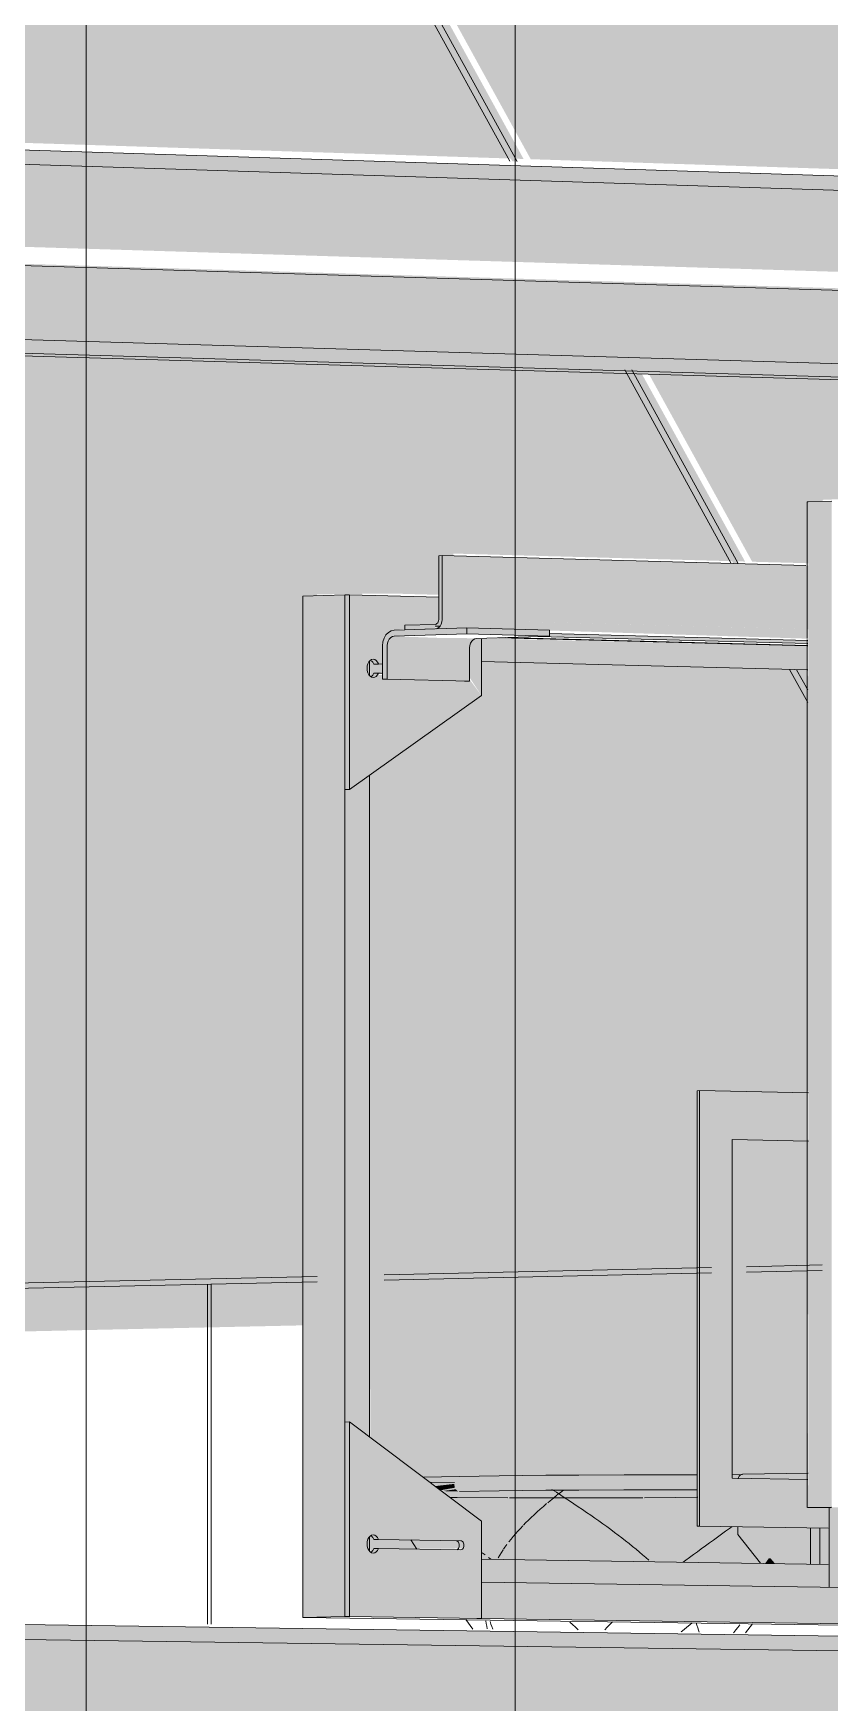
# Model space of a CAD drawing. Header units: inches. Extents: x 31155.6 to 31160.43, y 58.98 to 66.18.
# Drawn here: x 31157.66722 to 31157.68074, y 66.01838 to 66.04673 of the extents above; entities that cross this region are included whole.
import ezdxf

# ---------------------------------------------------------------- set-up
doc = ezdxf.new("R2010")
doc.units = ezdxf.units.IN
doc.header["$MEASUREMENT"] = 0
for name, color, linetype, lineweight in [('A-GLAZ-CURT', 52, 'Continuous', 9), ('A-WALL-PATT', 111, 'Continuous', 13), ('L-SITE-WALL', 31, 'Continuous', 13), ('Q-SPCQ', 91, 'Continuous', 9), ('S-BEAM', 12, 'Continuous', 9)]:
    doc.layers.add(name, color=color, linetype=linetype, lineweight=lineweight)

# ---------------------------------------------------------------- blocks, each defined once
blk = doc.blocks.new('FP_37-Looking North West')
at = {"layer": 'Q-SPCQ'}
blk.add_line((-3322.575069, 66.019568), (-3322.575074, 66.019561), dxfattribs=at)
blk = doc.blocks.new('FP_38-Looking North West')
at = {"layer": 'Q-SPCQ'}
for p, q in [((-3322.575, 66.019654), (-3322.575033, 66.019611)), ((-3322.574969, 66.019697), (-3322.575, 66.019654)), ((-3322.575033, 66.019611), (-3322.575067, 66.019568))]:
    blk.add_line(p, q, dxfattribs=at)
blk = doc.blocks.new('FP_39-Looking North West')
at = {"layer": 'Q-SPCQ'}
for p, q in [((-3322.578075, 66.021899), (-3322.578134, 66.021851)), ((-3322.578014, 66.021946), (-3322.578068, 66.021904)), ((-3322.57796, 66.021988), (-3322.578014, 66.021946)), ((-3322.578409, 66.021615), (-3322.57846, 66.021569)), ((-3322.578357, 66.021662), (-3322.578409, 66.021615)), ((-3322.578303, 66.021709), (-3322.578357, 66.021662)), ((-3322.578248, 66.021757), (-3322.578303, 66.021709)), ((-3322.578191, 66.021804), (-3322.57823, 66.021772)), ((-3322.578134, 66.021851), (-3322.578191, 66.021804)), ((-3322.578693, 66.021336), (-3322.578735, 66.02129)), ((-3322.57865, 66.021382), (-3322.578693, 66.021336)), ((-3322.578605, 66.021429), (-3322.57864, 66.021392)), ((-3322.578558, 66.021475), (-3322.578605, 66.021429)), ((-3322.57851, 66.021522), (-3322.578558, 66.021475)), ((-3322.57846, 66.021569), (-3322.57851, 66.021522)), ((-3322.578923, 66.021061), (-3322.578956, 66.021016)), ((-3322.578853, 66.021153), (-3322.578889, 66.021107)), ((-3322.578815, 66.021198), (-3322.578853, 66.021153)), ((-3322.578776, 66.021244), (-3322.578815, 66.021198)), ((-3322.578735, 66.02129), (-3322.578776, 66.021244)), ((-3322.579341, 66.020924), (-3322.579295, 66.020888)), ((-3322.579234, 66.020841), (-3322.579197, 66.020812)), ((-3322.579045, 66.020881), (-3322.579071, 66.020836)), ((-3322.579017, 66.020926), (-3322.579045, 66.020881)), ((-3322.578987, 66.020971), (-3322.579017, 66.020926)), ((-3322.578956, 66.021016), (-3322.57898, 66.020981)), ((-3322.57921, 66.019752), (-3322.579196, 66.01971)), ((-3322.579196, 66.01971), (-3322.57918, 66.019669)), ((-3322.57918, 66.019669), (-3322.579164, 66.019627)), ((-3322.577857, 66.019746), (-3322.577808, 66.019702)), ((-3322.577808, 66.019702), (-3322.57776, 66.019659)), ((-3322.57776, 66.019659), (-3322.577712, 66.019615)), ((-3322.575915, 66.01962), (-3322.575964, 66.019579)), ((-3322.575865, 66.01966), (-3322.575915, 66.01962)), ((-3322.575814, 66.0197), (-3322.575865, 66.01966)), ((-3322.575775, 66.019732), (-3322.575814, 66.0197))]:
    blk.add_line(p, q, dxfattribs=at)
blk = doc.blocks.new('FP_40-Looking North West')
at = {"layer": 'Q-SPCQ'}
for p, q in [((-3322.578159, 66.021999), (-3322.578083, 66.021949)), ((-3322.578083, 66.021949), (-3322.578008, 66.0219)), ((-3322.578008, 66.0219), (-3322.577933, 66.021851)), ((-3322.577933, 66.021851), (-3322.577859, 66.021803)), ((-3322.577859, 66.021803), (-3322.577785, 66.021754)), ((-3322.577785, 66.021754), (-3322.577712, 66.021705)), ((-3322.577712, 66.021705), (-3322.57764, 66.021656)), ((-3322.57764, 66.021656), (-3322.577569, 66.021608)), ((-3322.577569, 66.021608), (-3322.577498, 66.021559)), ((-3322.577498, 66.021559), (-3322.577429, 66.021511)), ((-3322.577429, 66.021511), (-3322.57736, 66.021462)), ((-3322.57736, 66.021462), (-3322.577292, 66.021414)), ((-3322.577292, 66.021414), (-3322.577225, 66.021366)), ((-3322.577225, 66.021366), (-3322.57716, 66.021318)), ((-3322.57716, 66.021318), (-3322.577095, 66.021269)), ((-3322.575142, 66.021336), (-3322.575211, 66.021287)), ((-3322.5751, 66.021366), (-3322.575142, 66.021336)), ((-3322.577095, 66.021269), (-3322.577031, 66.021221)), ((-3322.577031, 66.021221), (-3322.576969, 66.021174)), ((-3322.576969, 66.021174), (-3322.576907, 66.021126)), ((-3322.576907, 66.021126), (-3322.576847, 66.021078)), ((-3322.576847, 66.021078), (-3322.576788, 66.02103)), ((-3322.576788, 66.02103), (-3322.57673, 66.020983)), ((-3322.575553, 66.021039), (-3322.575621, 66.02099)), ((-3322.575485, 66.021089), (-3322.575553, 66.021039)), ((-3322.575417, 66.021138), (-3322.575485, 66.021089)), ((-3322.575348, 66.021187), (-3322.575417, 66.021138)), ((-3322.57528, 66.021237), (-3322.575348, 66.021187)), ((-3322.575211, 66.021287), (-3322.57528, 66.021237)), ((-3322.57673, 66.020983), (-3322.576673, 66.020935)), ((-3322.576673, 66.020935), (-3322.576618, 66.020888)), ((-3322.576618, 66.020888), (-3322.576564, 66.020841)), ((-3322.576564, 66.020841), (-3322.576511, 66.020794)), ((-3322.575887, 66.020794), (-3322.57593, 66.020762)), ((-3322.575821, 66.020843), (-3322.575887, 66.020794)), ((-3322.575755, 66.020892), (-3322.575821, 66.020843)), ((-3322.575688, 66.020941), (-3322.575755, 66.020892)), ((-3322.575621, 66.02099), (-3322.575688, 66.020941)), ((-3322.577219, 66.019658), (-3322.577261, 66.019612)), ((-3322.577176, 66.019704), (-3322.577219, 66.019658)), ((-3322.577132, 66.01975), (-3322.577176, 66.019704)), ((-3322.575708, 66.01973), (-3322.575695, 66.019693)), ((-3322.575695, 66.019693), (-3322.575681, 66.019649)), ((-3322.575681, 66.019649), (-3322.575668, 66.019605)), ((-3322.574869, 66.019561), (-3322.574752, 66.019717)), ((-3322.575668, 66.019605), (-3322.57566, 66.019573))]:
    blk.add_line(p, q, dxfattribs=at)
blk = doc.blocks.new('FP_41-Looking North West')
at = {"layer": 'Q-SPCQ'}
for p, q in [((-3322.580455, 66.020985), (-3322.580553, 66.021141)), ((-3322.579501, 66.019627), (-3322.579622, 66.019786)), ((-3322.579283, 66.019766), (-3322.579276, 66.01972)), ((-3322.579276, 66.01972), (-3322.579267, 66.019674)), ((-3322.579267, 66.019674), (-3322.579256, 66.019629))]:
    blk.add_line(p, q, dxfattribs=at)
blk = doc.blocks.new('FP_42-Looking North West')
at = {"layer": 'A-WALL-PATT', "lineweight": 9}
for p, q in [((-3322.58401, 66.025485), (-3322.58401, 66.019711)), ((-3322.583948, 66.01971), (-3322.583948, 66.025486))]:
    blk.add_line(p, q, dxfattribs=at)
blk = doc.blocks.new('FP_52-Looking North West')
at = {"layer": 'A-WALL-PATT', "lineweight": 9}
for p, q in [((-3322.58607, 65.964723), (-3322.58607, 66.152411)), ((-3322.578781, 65.964906), (-3322.578781, 66.152065))]:
    blk.add_line(p, q, dxfattribs=at)

msp = doc.modelspace()

# ---------------------------------------------------------------- hatches: boundary and pattern name
at = {"layer": 'L-SITE-WALL'}
h = msp.add_hatch(color=256, dxfattribs=at)
h.paths.add_polyline_path([(31157.648822, 66.024998), (31157.672037, 66.02552), (31157.672037, 66.037204), (31157.673288, 66.037218), (31157.674349, 66.037189), (31157.674349, 66.037893), (31157.674409, 66.037895), (31157.679305, 66.037761), (31157.677494, 66.041053), (31157.650643, 66.04185), (31157.648822, 66.028558)], flags=0)
h.paths.add_polyline_path([(31157.692012, 66.037414), (31157.692012, 66.040622), (31157.688859, 66.040715), (31157.688859, 66.0375), (31157.691893, 66.037417)], flags=0)
h.paths.add_polyline_path([(31157.684848, 66.037609), (31157.684634, 66.038727), (31157.682192, 66.038777), (31157.682193, 66.037682), (31157.683144, 66.037656)], flags=0)
h.paths.add_polyline_path([(31157.680603, 66.037726), (31157.680622, 66.038809), (31157.681347, 66.038837), (31157.681374, 66.040534), (31157.681965, 66.040545), (31157.684299, 66.040482), (31157.684229, 66.040853), (31157.677615, 66.041049), (31157.679426, 66.037758)], flags=0)
h.paths.add_polyline_path([(31157.684626, 66.038769), (31157.684626, 66.038769), (31157.684351, 66.038777)], flags=0)
h.paths.add_polyline_path([(31157.682053, 66.038844), (31157.682083, 66.038882), (31157.682042, 66.038877), (31157.682043, 66.038844)], flags=0)
h.paths.add_polyline_path([(31157.692325, 66.044059), (31157.692325, 66.05557), (31157.689614, 66.044146), (31157.692121, 66.044066)], flags=0)
h.paths.add_polyline_path([(31157.688065, 66.044196), (31157.688065, 66.065133), (31157.687812, 66.065126), (31157.687812, 66.044204)], flags=0)
h.paths.add_polyline_path([(31157.685014, 66.044295), (31157.685009, 66.065357), (31157.684816, 66.065412), (31157.684808, 66.065511), (31157.684887, 66.065592), (31157.685014, 66.065631), (31157.685014, 66.066745), (31157.680545, 66.066962), (31157.684865, 66.044299)], flags=0)
h.paths.add_polyline_path([(31157.668744, 66.059668), (31157.668722, 66.059668), (31157.668742, 66.059666)], flags=0)
h.paths.add_polyline_path([(31157.683563, 66.044341), (31157.679234, 66.067025), (31157.672875, 66.067334), (31157.668776, 66.059728), (31157.668885, 66.059702), (31157.668951, 66.059629), (31157.668968, 66.059558), (31157.668948, 66.059534), (31157.668918, 66.059451), (31157.669008, 66.059297), (31157.668577, 66.057989), (31157.668459, 66.057872), (31157.668401, 66.057798), (31157.675664, 66.044596), (31157.680956, 66.044425)], flags=0)
h.paths.add_polyline_path([(31157.675543, 66.0446), (31157.668309, 66.057751), (31157.668099, 66.057685), (31157.667942, 66.057694), (31157.6676, 66.057756), (31157.667468, 66.057862), (31157.667396, 66.057958), (31157.667338, 66.058066), (31157.667291, 66.058202), (31157.667273, 66.058481), (31157.667293, 66.05863), (31157.66736, 66.058827), (31157.667396, 66.058926), (31157.657606, 66.068075), (31157.654263, 66.068238), (31157.651128, 66.045386), (31157.673812, 66.044656)], flags=0)
h.paths.add_polyline_path([(31157.688859, 66.046854), (31157.692325, 66.06145), (31157.692325, 66.06639), (31157.687812, 66.066609), (31157.687812, 66.066033), (31157.688607, 66.066051), (31157.689124, 66.066028), (31157.689124, 66.065203), (31157.688859, 66.065166), (31157.688859, 66.050342)], flags=0)
h.paths.add_polyline_path([(31157.667468, 66.058999), (31157.667596, 66.059117), (31157.66783, 66.059261), (31157.668528, 66.059647), (31157.668566, 66.059649), (31157.672733, 66.067341), (31157.657764, 66.068068), (31157.667419, 66.059045)], flags=0)
h.paths.add_polyline_path([(31157.669073, 66.059659), (31157.669028, 66.059687), (31157.669175, 66.059816), (31157.669175, 66.059729), (31157.669102, 66.059669)], flags=0)
h.paths.add_polyline_path([(31157.668986, 66.059969), (31157.669028, 66.060021), (31157.669028, 66.059979)], flags=0)
h.paths.add_polyline_path([(31157.687934, 66.065181), (31157.687934, 66.065182), (31157.687812, 66.065185)], flags=0)
h.paths.add_polyline_path([(31157.692325, 66.06999), (31157.692325, 66.081273), (31157.687812, 66.081541), (31157.687812, 66.070221), (31157.689706, 66.070124)], flags=0)
h.paths.add_polyline_path([(31157.685014, 66.070364), (31157.685014, 66.081708), (31157.680799, 66.081958), (31157.678497, 66.077709), (31157.679846, 66.070628), (31157.681853, 66.070526)], flags=0)
h.paths.add_polyline_path([(31157.678533, 66.070696), (31157.677534, 66.075932), (31157.6748, 66.070887), (31157.676581, 66.070796)], flags=0)
h.paths.add_polyline_path([(31157.674658, 66.070894), (31157.677491, 66.076159), (31157.676333, 66.082224), (31157.656344, 66.083412), (31157.654767, 66.071912), (31157.673804, 66.070938)], flags=0)
h.paths.add_polyline_path([(31157.678459, 66.077908), (31157.680657, 66.081967), (31157.677651, 66.082145), (31157.677759, 66.081581)], flags=0)
h = msp.add_hatch(color=256, dxfattribs=at)
h.paths.add_polyline_path([(31157.673174, 66.025546), (31157.678734, 66.025671), (31157.678734, 66.028797), (31157.679329, 66.028786), (31157.680603, 66.02876), (31157.680603, 66.0354), (31157.680298, 66.035955), (31157.675072, 66.036072), (31157.675072, 66.035518), (31157.673174, 66.034164), (31157.673174, 66.032447)], flags=0)
h.paths.add_polyline_path([(31157.679329, 66.025684), (31157.680603, 66.025713), (31157.680603, 66.027936), (31157.679329, 66.027962), (31157.679329, 66.027851)], flags=0)
h.paths.add_polyline_path([(31157.682139, 66.025747), (31157.684816, 66.025808), (31157.684816, 66.027851), (31157.682139, 66.027905), (31157.682139, 66.027851)], flags=0)
h.paths.add_polyline_path([(31157.689124, 66.025904), (31157.691254, 66.025952), (31157.691254, 66.032546), (31157.689975, 66.0293), (31157.690028, 66.02928), (31157.690058, 66.029105), (31157.69002, 66.028938), (31157.689965, 66.028931), (31157.689866, 66.028804), (31157.689606, 66.02867), (31157.689344, 66.028724), (31157.689248, 66.028742), (31157.688911, 66.028724), (31157.688905, 66.026726), (31157.688859, 66.026721), (31157.688859, 66.026409), (31157.689124, 66.026411)], flags=0)
h.paths.add_polyline_path([(31157.683711, 66.028695), (31157.683711, 66.029069), (31157.684071, 66.029097), (31157.682139, 66.032608), (31157.682139, 66.028728), (31157.683709, 66.028695)], flags=0)
h.paths.add_polyline_path([(31157.684901, 66.029069), (31157.685014, 66.029097), (31157.685014, 66.033788), (31157.682139, 66.033828), (31157.682139, 66.032825), (31157.684199, 66.029082), (31157.684894, 66.029069)], flags=0)
h.paths.add_polyline_path([(31157.689172, 66.029481), (31157.691211, 66.034546), (31157.69047, 66.035119), (31157.69047, 66.03569), (31157.688859, 66.035732), (31157.688868, 66.029617), (31157.688911, 66.029612), (31157.688934, 66.029483), (31157.689157, 66.029483)], flags=0)
h.paths.add_polyline_path([(31157.685014, 66.035327), (31157.685014, 66.035832), (31157.682193, 66.035906), (31157.682193, 66.0354), (31157.683144, 66.035375)], flags=0)
h.paths.add_polyline_path([(31157.680603, 66.035617), (31157.680603, 66.035947), (31157.680419, 66.035952), (31157.680574, 66.035671)], flags=0)
h.paths.add_polyline_path([(31157.673236, 66.035824), (31157.67331, 66.035867), (31157.673327, 66.035899), (31157.673393, 66.035924), (31157.673393, 66.036047), (31157.673317, 66.036073), (31157.673257, 66.036129), (31157.673183, 66.036114), (31157.673174, 66.036072), (31157.67319, 66.035842), (31157.673215, 66.035828)], flags=0)
at = {"layer": 'Q-SPCQ'}
h = msp.add_hatch(color=256, dxfattribs=at)
h.paths.add_polyline_path([(31157.68384, 66.029054), (31157.68394, 66.029072), (31157.681962, 66.032621), (31157.681947, 66.032523), (31157.681963, 66.032468), (31157.683831, 66.029072)], flags=0)
h.paths.add_polyline_path([(31157.67918, 66.037727), (31157.677341, 66.041016), (31157.677261, 66.041019), (31157.679105, 66.037729), (31157.679177, 66.037727)], flags=0)
h.paths.add_polyline_path([(31157.675422, 66.044559), (31157.667918, 66.058143), (31157.667874, 66.058185), (31157.667782, 66.0583), (31157.667764, 66.058287), (31157.675351, 66.044561), (31157.675416, 66.044559)], flags=0)
for points in [[(31157.680379, 66.021691), (31157.680777, 66.021698), (31157.680777, 66.038789), (31157.680379, 66.038776), (31157.680379, 66.024508)], [(31157.671791, 66.019824), (31157.672506, 66.019837), (31157.672506, 66.037194), (31157.671791, 66.037171), (31157.671791, 66.020077)], [(31157.672506, 66.033888), (31157.672586, 66.03389), (31157.672586, 66.037197), (31157.672506, 66.037194)], [(31157.675981, 66.036494), (31157.675981, 66.036597), (31157.67458, 66.036634), (31157.67458, 66.036531)], [(31157.674627, 66.036296), (31157.674662, 66.036407), (31157.674746, 66.036455), (31157.674613, 66.036434), (31157.674606, 66.036408), (31157.673261, 66.036443), (31157.673226, 66.036332), (31157.674163, 66.036308)], [(31157.674627, 66.035728), (31157.674627, 66.036296), (31157.673226, 66.036332), (31157.673226, 66.035764), (31157.674163, 66.03574)], [(31157.680367, 66.035569), (31157.680337, 66.035642), (31157.680327, 66.035641)], [(31157.678493, 66.021374), (31157.678533, 66.021374), (31157.678533, 66.028773), (31157.678493, 66.028772), (31157.678493, 66.024508)], [(31157.680361, 66.02169), (31157.680379, 66.021691), (31157.680361, 66.024508)], [(31157.672506, 66.019837), (31157.672586, 66.019838), (31157.672586, 66.023145), (31157.672506, 66.023143), (31157.672506, 66.020077)], [(31157.674007, 66.022084), (31157.674364, 66.022092), (31157.67439, 66.022182), (31157.674428, 66.022215), (31157.673894, 66.022169), (31157.673991, 66.022096)], [(31157.674364, 66.022092), (31157.677747, 66.022122), (31157.678497, 66.022147), (31157.678497, 66.022233), (31157.67813, 66.02223), (31157.677388, 66.022247), (31157.674837, 66.022212), (31157.674407, 66.022202), (31157.674367, 66.022125)], [(31157.680365, 66.022167), (31157.680365, 66.022273), (31157.679092, 66.022248), (31157.679092, 66.022188), (31157.67914, 66.022187)], [(31157.674138, 66.021985), (31157.674376, 66.022028), (31157.674364, 66.022092), (31157.674045, 66.022055), (31157.674124, 66.021996)], [(31157.674428, 66.021968), (31157.67439, 66.022001), (31157.674159, 66.021969)], [(31157.675847, 66.021854), (31157.6782, 66.021865), (31157.678504, 66.021879), (31157.678504, 66.021994), (31157.674197, 66.021944), (31157.6743, 66.021867), (31157.674843, 66.02187), (31157.67559, 66.021861)], [(31157.674428, 66.021968), (31157.674966, 66.021991), (31157.675488, 66.02198), (31157.676344, 66.022019), (31157.677723, 66.022025), (31157.678489, 66.022028), (31157.678497, 66.022028), (31157.678497, 66.022122), (31157.674487, 66.022094), (31157.674364, 66.022092), (31157.67439, 66.022001), (31157.674407, 66.021981)], [(31157.680733, 66.020337), (31157.680717, 66.021686), (31157.680574, 66.021685), (31157.680574, 66.020339), (31157.680717, 66.020337)], [(31157.680761, 66.021685), (31157.680761, 66.021698), (31157.680713, 66.021686)], [(31157.680574, 66.020727), (31157.680574, 66.021342), (31157.680415, 66.021339), (31157.680415, 66.02073)], [(31157.680734, 66.020725), (31157.680717, 66.02134), (31157.680692, 66.02134), (31157.680717, 66.020725)], [(31157.680813, 66.020335), (31157.680781, 66.02134), (31157.680733, 66.021341), (31157.680733, 66.020337)], [(31157.679779, 66.020739), (31157.679716, 66.02082), (31157.679656, 66.020741)]]:
    msp.add_hatch(color=256, dxfattribs=at).paths.add_polyline_path(points, flags=0)
h = msp.add_hatch(color=256, dxfattribs=at)
h.paths.add_polyline_path([(31157.673525, 66.0366), (31157.674042, 66.036617), (31157.674042, 66.036694), (31157.673525, 66.036678)], flags=0)
h.paths.add_polyline_path([(31157.674102, 66.036774), (31157.674162, 66.036776), (31157.674162, 66.037861), (31157.674102, 66.037859), (31157.674102, 66.037403)], flags=0)
h = msp.add_hatch(color=256, dxfattribs=at)
h.paths.add_polyline_path([(31157.691701, 66.036314), (31157.691779, 66.036507), (31157.691779, 66.037384), (31157.688623, 66.03747), (31157.688623, 66.036395), (31157.69166, 66.036315)], flags=0)
h.paths.add_polyline_path([(31157.684775, 66.036497), (31157.684775, 66.036707), (31157.684608, 66.037578), (31157.681951, 66.03765), (31157.681952, 66.036571), (31157.682903, 66.036546)], flags=0)
h.paths.add_polyline_path([(31157.680379, 66.036612), (31157.680379, 66.037693), (31157.674162, 66.037861), (31157.674162, 66.036776), (31157.678524, 66.036661)], flags=0)
h = msp.add_hatch(color=256, dxfattribs=at)
h.paths.add_polyline_path([(31157.691781, 66.019564), (31157.691781, 66.020175), (31157.672927, 66.020451), (31157.672927, 66.036563), (31157.673295, 66.036584), (31157.673526, 66.036634), (31157.673526, 66.036678), (31157.674044, 66.036665), (31157.674075, 66.036623), (31157.674148, 66.036698), (31157.674147, 66.036776), (31157.674104, 66.036774), (31157.674104, 66.037152), (31157.672506, 66.037194), (31157.672506, 66.019837), (31157.691663, 66.019565)], flags=0)
h.paths.add_polyline_path([(31157.690791, 66.036138), (31157.690791, 66.036148), (31157.688625, 66.036204), (31157.688625, 66.036153), (31157.690739, 66.036128), (31157.690752, 66.03613)], flags=0)
h.paths.add_polyline_path([(31157.684777, 66.036254), (31157.684777, 66.036306), (31157.681953, 66.03638), (31157.681954, 66.036327), (31157.683766, 66.03628)], flags=0)
h.paths.add_polyline_path([(31157.680363, 66.036369), (31157.680363, 66.036421), (31157.675983, 66.036536), (31157.675983, 66.036495), (31157.676337, 66.036474), (31157.680073, 66.036377)], flags=0)
h = msp.add_hatch(color=256, dxfattribs=at)
h.paths.add_polyline_path([(31157.690318, 66.021219), (31157.69061, 66.020827), (31157.690646, 66.02088), (31157.690659, 66.020882), (31157.691781, 66.020891), (31157.691781, 66.022288), (31157.691662, 66.022202)], flags=0)
h.paths.add_polyline_path([(31157.691781, 66.019566), (31157.691781, 66.020713), (31157.690623, 66.020752), (31157.690615, 66.020768), (31157.690318, 66.021219), (31157.690318, 66.019587), (31157.691662, 66.019568)], flags=0)
h.paths.add_polyline_path([(31157.674827, 66.021457), (31157.674477, 66.020972), (31157.67308, 66.020993), (31157.673016, 66.020922), (31157.672937, 66.020939), (31157.672888, 66.021034), (31157.672898, 66.021151), (31157.672962, 66.021222), (31157.673042, 66.021206), (31157.67308, 66.021148), (31157.674515, 66.021104), (31157.674528, 66.021029)], flags=0)
h.paths.add_polyline_path([(31157.674827, 66.019807), (31157.674827, 66.021457), (31157.672586, 66.023145), (31157.672586, 66.019838), (31157.674385, 66.019813)], flags=0)
h.paths.add_polyline_path([(31157.674827, 66.035487), (31157.674528, 66.035887), (31157.674491, 66.035833), (31157.674477, 66.035831), (31157.673064, 66.035835), (31157.672989, 66.035792), (31157.672915, 66.035839), (31157.672884, 66.035949), (31157.672915, 66.036058), (31157.672989, 66.036102), (31157.673064, 66.036054), (31157.67308, 66.036022), (31157.674515, 66.035962), (31157.674523, 66.035946)], flags=0)
h.paths.add_polyline_path([(31157.672586, 66.03389), (31157.674827, 66.035487), (31157.674827, 66.036457), (31157.674104, 66.036464), (31157.673346, 66.036491), (31157.673346, 66.036595), (31157.673525, 66.036617), (31157.673525, 66.036678), (31157.674044, 66.036673), (31157.674075, 66.036623), (31157.674147, 66.036698), (31157.674147, 66.036776), (31157.674104, 66.036774), (31157.674104, 66.037157), (31157.672586, 66.037197)], flags=0)
h.paths.add_polyline_path([(31157.691781, 66.033965), (31157.691781, 66.034401), (31157.691662, 66.034056), (31157.691725, 66.034008)], flags=0)
h.paths.add_polyline_path([(31157.690318, 66.035093), (31157.690659, 66.035569), (31157.691401, 66.035567), (31157.691579, 66.036008), (31157.690791, 66.036036), (31157.690791, 66.036138), (31157.690459, 66.036157), (31157.690318, 66.03613), (31157.690318, 66.036108)], flags=0)
h.paths.add_polyline_path([(31157.690999, 66.034568), (31157.691334, 66.035399), (31157.690623, 66.035439), (31157.69061, 66.035514), (31157.690318, 66.035093), (31157.690583, 66.034888)], flags=0)
h.paths.add_polyline_path([(31157.69076, 66.03603), (31157.690752, 66.03613), (31157.690782, 66.036108), (31157.690761, 66.036033)], flags=0)
h.paths.add_polyline_path([(31157.673315, 66.036485), (31157.673315, 66.036588), (31157.673346, 66.036595), (31157.673316, 66.036488)], flags=0)
h = msp.add_hatch(color=256, dxfattribs=at)
h.paths.add_polyline_path([(31157.673147, 66.035813), (31157.673226, 66.035831), (31157.673226, 66.036189), (31157.673147, 66.036142), (31157.673147, 66.035831)], flags=0)
h.paths.add_polyline_path([(31157.673315, 66.036485), (31157.673346, 66.036594), (31157.673294, 66.036584)], flags=0)
h.paths.add_polyline_path([(31157.673346, 66.036491), (31157.67458, 66.036531), (31157.67458, 66.036634), (31157.673346, 66.036594)], flags=0)
h = msp.add_hatch(color=256, dxfattribs=at)
h.paths.add_polyline_path([(31157.691637, 66.036156), (31157.691701, 66.036314), (31157.688623, 66.036365), (31157.688623, 66.036235), (31157.691129, 66.036169)], flags=0)
h.paths.add_polyline_path([(31157.684775, 66.036336), (31157.684775, 66.036497), (31157.681951, 66.036554), (31157.681952, 66.03641), (31157.684131, 66.036353)], flags=0)
h.paths.add_polyline_path([(31157.680364, 66.036451), (31157.68037, 66.036612), (31157.674162, 66.036776), (31157.674127, 66.036665), (31157.674042, 66.036617), (31157.674581, 66.036634), (31157.680219, 66.036455)], flags=0)
at = {"layer": 'Q-SPCQ', "transparency": 33554496}
h = msp.add_hatch(color=256, dxfattribs=at)
h.paths.add_polyline_path([(31157.674828, 66.021457), (31157.674529, 66.021069), (31157.674492, 66.021124), (31157.674479, 66.021127), (31157.673081, 66.021148), (31157.673014, 66.021222), (31157.672938, 66.021207), (31157.672928, 66.021183), (31157.67294, 66.020937), (31157.673018, 66.020922), (31157.673081, 66.020993), (31157.674516, 66.020995), (31157.674604, 66.021127)], flags=0)
h.paths.add_polyline_path([(31157.690239, 66.020198), (31157.690241, 66.021219), (31157.691296, 66.02199), (31157.691296, 66.033197), (31157.689743, 66.029277), (31157.689796, 66.029257), (31157.689826, 66.029082), (31157.689788, 66.028915), (31157.689733, 66.028908), (31157.689635, 66.028781), (31157.689374, 66.028647), (31157.689112, 66.028701), (31157.689015, 66.02872), (31157.688679, 66.028701), (31157.688672, 66.026704), (31157.688626, 66.026699), (31157.688626, 66.026388), (31157.688891, 66.02639), (31157.688891, 66.025566), (31157.687987, 66.025541), (31157.688013, 66.023408), (31157.688039, 66.023403), (31157.688013, 66.021662), (31157.687579, 66.021653), (31157.687558, 66.020591), (31157.687285, 66.020573), (31157.685418, 66.02056), (31157.684778, 66.020589), (31157.684778, 66.021674), (31157.684672, 66.021646), (31157.684672, 66.021623), (31157.684602, 66.021521), (31157.683821, 66.02152), (31157.682473, 66.020743), (31157.682473, 66.021242), (31157.681609, 66.020743), (31157.681609, 66.021723), (31157.681216, 66.02173), (31157.681198, 66.021694), (31157.680364, 66.021691), (31157.680364, 66.036327), (31157.674828, 66.036455), (31157.674828, 66.035487), (31157.672928, 66.034134), (31157.672938, 66.022881), (31157.674828, 66.021457), (31157.674828, 66.020423), (31157.689474, 66.020209)], flags=0)
h.paths.add_polyline_path([(31157.691296, 66.02072), (31157.691296, 66.020873), (31157.690624, 66.020861), (31157.690584, 66.020827), (31157.690661, 66.02073)], flags=0)
h.paths.add_polyline_path([(31157.684778, 66.023359), (31157.684773, 66.025815), (31157.684663, 66.025829), (31157.68465, 66.025857), (31157.684576, 66.025863), (31157.684575, 66.025948), (31157.684683, 66.026025), (31157.684778, 66.026044), (31157.684778, 66.028221), (31157.683578, 66.028221), (31157.683474, 66.02825), (31157.683474, 66.029045), (31157.683834, 66.029073), (31157.681947, 66.032543), (31157.681978, 66.032639), (31157.681998, 66.032622), (31157.683962, 66.029058), (31157.684778, 66.029073), (31157.684778, 66.03376), (31157.681901, 66.0338), (31157.681921, 66.023404), (31157.682108, 66.023404), (31157.684767, 66.02336)], flags=0)
h.paths.add_polyline_path([(31157.688939, 66.029457), (31157.69098, 66.034519), (31157.690239, 66.035091), (31157.690239, 66.03607), (31157.688626, 66.036108), (31157.688636, 66.029594), (31157.688679, 66.029589), (31157.688701, 66.02946), (31157.688925, 66.029459)], flags=0)
h.paths.add_polyline_path([(31157.684778, 66.035299), (31157.684778, 66.036212), (31157.681954, 66.03628), (31157.681955, 66.03537), (31157.682906, 66.035346)], flags=0)
h.paths.add_polyline_path([(31157.67299, 66.035792), (31157.673065, 66.035835), (31157.673081, 66.035867), (31157.673148, 66.035892), (31157.673148, 66.036016), (31157.673072, 66.03604), (31157.673011, 66.036097), (31157.672938, 66.036082), (31157.672928, 66.03604), (31157.672944, 66.03581), (31157.672969, 66.035796)], flags=0)
at = {"layer": 'Q-SPCQ'}
h = msp.add_hatch(color=256, dxfattribs=at)
h.paths.add_polyline_path([(31157.690239, 66.020198), (31157.690239, 66.020583), (31157.687579, 66.020623), (31157.687558, 66.020591), (31157.687285, 66.020573), (31157.685419, 66.02056), (31157.684778, 66.020589), (31157.684778, 66.020665), (31157.683302, 66.020687), (31157.683302, 66.020299), (31157.689474, 66.020209)], flags=0)
h.paths.add_polyline_path([(31157.680733, 66.020337), (31157.680717, 66.020725), (31157.674829, 66.020813), (31157.674829, 66.020423), (31157.680717, 66.020337)], flags=0)
h.paths.add_polyline_path([(31157.691296, 66.02072), (31157.691296, 66.020873), (31157.691063, 66.020862), (31157.691063, 66.020724)], flags=0)
h.paths.add_polyline_path([(31157.684778, 66.021279), (31157.684778, 66.021674), (31157.684672, 66.021646), (31157.684672, 66.021623), (31157.684603, 66.021521), (31157.683762, 66.021485), (31157.683454, 66.021299), (31157.684005, 66.02129)], flags=0)
h.paths.add_polyline_path([(31157.680733, 66.021341), (31157.680717, 66.021686), (31157.680364, 66.021691), (31157.680364, 66.022167), (31157.679088, 66.022188), (31157.679088, 66.02794), (31157.680364, 66.027914), (31157.680364, 66.028735), (31157.678533, 66.028773), (31157.678533, 66.021374), (31157.680717, 66.021341)], flags=0)
h.paths.add_polyline_path([(31157.691063, 66.02182), (31157.691296, 66.02199), (31157.691296, 66.033197), (31157.691063, 66.03262), (31157.691063, 66.022787)], flags=0)
h.paths.add_polyline_path([(31157.684778, 66.023359), (31157.684773, 66.025815), (31157.684663, 66.025829), (31157.684651, 66.025857), (31157.68462, 66.025851), (31157.68462, 66.023362), (31157.684767, 66.02336)], flags=0)
h.paths.add_polyline_path([(31157.68462, 66.025996), (31157.684683, 66.026025), (31157.684778, 66.026044), (31157.684778, 66.028221), (31157.683578, 66.028221), (31157.683474, 66.02825), (31157.683472, 66.028671), (31157.681901, 66.028704), (31157.681901, 66.027884), (31157.68462, 66.027829), (31157.68462, 66.02602)], flags=0)
h.paths.add_polyline_path([(31157.690239, 66.035664), (31157.690239, 66.03607), (31157.688626, 66.036108), (31157.688626, 66.035706), (31157.68948, 66.035684)], flags=0)
h.paths.add_polyline_path([(31157.684778, 66.035805), (31157.684778, 66.036212), (31157.681954, 66.03628), (31157.681955, 66.035878), (31157.682906, 66.035854)], flags=0)
h.paths.add_polyline_path([(31157.680364, 66.035919), (31157.680364, 66.036328), (31157.674829, 66.036455), (31157.674829, 66.036062), (31157.680234, 66.035923)], flags=0)
h = msp.add_hatch(color=256, dxfattribs=at)
h.paths.add_polyline_path([(31157.681963, 66.032468), (31157.681947, 66.032569), (31157.68198, 66.032635), (31157.681901, 66.032732), (31157.681901, 66.032581)], flags=0)
h.paths.add_polyline_path([(31157.680367, 66.035371), (31157.680367, 66.035569), (31157.680144, 66.035923), (31157.680062, 66.035925), (31157.680217, 66.035642)], flags=0)
h = msp.add_hatch(color=256, dxfattribs=at)
h.paths.add_polyline_path([(31157.680416, 66.02073), (31157.680416, 66.021344), (31157.679184, 66.021363), (31157.679184, 66.02123), (31157.679566, 66.020743)], flags=0)
h.paths.add_polyline_path([(31157.680365, 66.022167), (31157.680365, 66.022277), (31157.679263, 66.022255), (31157.67921, 66.022186), (31157.679258, 66.022185)], flags=0)
h = msp.add_hatch(color=256, dxfattribs=at)
h.paths.add_polyline_path([(31157.678219, 66.021992), (31157.678489, 66.022028), (31157.677723, 66.022025), (31157.677723, 66.022002), (31157.678056, 66.021995)], flags=0)
h.paths.add_polyline_path([(31157.677664, 66.022003), (31157.677675, 66.022024), (31157.677256, 66.022011)], flags=0)
at = {"layer": 'S-BEAM'}
for points in [[(31157.694717, 66.043631), (31157.694718, 66.043872), (31157.642391, 66.045539), (31157.64263, 66.045281), (31157.694612, 66.043634)], [(31157.694718, 66.042258), (31157.694717, 66.042364), (31157.64263, 66.043966), (31157.642591, 66.043874), (31157.642552, 66.043859), (31157.694533, 66.042264)], [(31157.691767, 66.0408), (31157.691752, 66.041652), (31157.691722, 66.041652), (31157.691722, 66.042037), (31157.642261, 66.043544), (31157.642261, 66.042263), (31157.691722, 66.040801)], [(31157.691991, 66.040568), (31157.691767, 66.0408), (31157.642261, 66.042263), (31157.642261, 66.04203), (31157.689102, 66.040653)], [(31157.691961, 66.040522), (31157.691991, 66.040568), (31157.642261, 66.04203), (31157.642261, 66.041982), (31157.689102, 66.040606)], [(31157.648822, 66.024284), (31157.672037, 66.024791), (31157.672037, 66.025558), (31157.648822, 66.025036), (31157.648822, 66.024531)], [(31157.694717, 66.019063), (31157.694718, 66.019314), (31157.642391, 66.020048), (31157.64263, 66.019784), (31157.694612, 66.019065)]]:
    msp.add_hatch(color=256, dxfattribs=at).paths.add_polyline_path(points, flags=0)
h = msp.add_hatch(color=256, dxfattribs=at)
h.paths.add_polyline_path([(31157.695842, 66.042329), (31157.695842, 66.043595), (31157.694956, 66.043623), (31157.694956, 66.042356), (31157.695654, 66.042335)], flags=0)
h.paths.add_polyline_path([(31157.694717, 66.042364), (31157.694717, 66.043631), (31157.64263, 66.045281), (31157.64263, 66.043966), (31157.693467, 66.042402)], flags=0)
h = msp.add_hatch(color=256, dxfattribs=at)
h.paths.add_polyline_path([(31157.691721, 66.042037), (31157.691722, 66.042079), (31157.650269, 66.043321), (31157.650266, 66.0433), (31157.691408, 66.042047)], flags=0)
h.paths.add_polyline_path([(31157.649687, 66.043317), (31157.649693, 66.043361), (31157.642261, 66.043565), (31157.642261, 66.043544), (31157.647664, 66.043379)], flags=0)
h = msp.add_hatch(color=256, dxfattribs=at)
h.paths.add_polyline_path([(31157.673174, 66.024816), (31157.678734, 66.024937), (31157.678734, 66.025709), (31157.673174, 66.025584)], flags=0)
h.paths.add_polyline_path([(31157.679329, 66.02495), (31157.680603, 66.024978), (31157.680603, 66.025751), (31157.679329, 66.025722)], flags=0)
h.paths.add_polyline_path([(31157.682139, 66.025012), (31157.684816, 66.02507), (31157.684816, 66.025846), (31157.682139, 66.025786)], flags=0)
h.paths.add_polyline_path([(31157.68822, 66.025145), (31157.691254, 66.025211), (31157.691254, 66.025991), (31157.689124, 66.025943), (31157.689124, 66.025586), (31157.68822, 66.025562)], flags=0)
h = msp.add_hatch(color=256, dxfattribs=at)
h.paths.add_polyline_path([(31157.695842, 66.017782), (31157.695842, 66.019048), (31157.694956, 66.01906), (31157.694956, 66.017793)], flags=0)
h.paths.add_polyline_path([(31157.694717, 66.017796), (31157.694717, 66.019063), (31157.64263, 66.019784), (31157.64263, 66.018469), (31157.693467, 66.017812)], flags=0)

# ---------------------------------------------------------------- linework, layer by layer
at = {"layer": 'L-SITE-WALL'}
for p, q in [((31157.678734, 66.025678), (31157.673173, 66.025553)), ((31157.680614, 66.02572), (31157.679329, 66.025691)), ((31157.672037, 66.025527), (31157.648822, 66.025005))]:
    msp.add_line(p, q, dxfattribs=at)
at = {"layer": 'Q-SPCQ'}
for p, q in [((31157.668096, 66.057898), (31157.675432, 66.044559)), ((31157.675311, 66.044563), (31157.668016, 66.057827)), ((31157.679069, 66.03773), (31157.67726, 66.041019)), ((31157.677382, 66.041015), (31157.67919, 66.037726)), ((31157.68036, 66.036451), (31157.68036, 66.038775)), ((31157.680379, 66.038776), (31157.680777, 66.038789)), ((31157.674162, 66.037861), (31157.674102, 66.037859)), ((31157.674102, 66.037859), (31157.674102, 66.036774)), ((31157.674162, 66.036776), (31157.674162, 66.037861)), ((31157.680339, 66.037694), (31157.674162, 66.037861)), ((31157.671791, 66.037171), (31157.672506, 66.037194)), ((31157.672506, 66.037194), (31157.672586, 66.037197)), ((31157.672506, 66.037194), (31157.672506, 66.019837)), ((31157.672506, 66.033888), (31157.672506, 66.037194)), ((31157.672586, 66.037197), (31157.672586, 66.03389)), ((31157.674104, 66.037157), (31157.672586, 66.037197)), ((31157.671791, 66.019824), (31157.671791, 66.037171)), ((31157.674042, 66.036694), (31157.673525, 66.036678)), ((31157.673525, 66.036678), (31157.673525, 66.0366)), ((31157.674128, 66.036662), (31157.674043, 66.036664)), ((31157.67458, 66.036634), (31157.674063, 66.036618)), ((31157.67458, 66.036531), (31157.67458, 66.036634)), ((31157.675981, 66.036597), (31157.67458, 66.036634)), ((31157.674042, 66.036617), (31157.673346, 66.036594)), ((31157.673346, 66.036491), (31157.67458, 66.036531)), ((31157.673525, 66.0366), (31157.674042, 66.036617)), ((31157.67458, 66.036531), (31157.675981, 66.036494)), ((31157.675981, 66.036494), (31157.674746, 66.036455)), ((31157.674827, 66.035487), (31157.674827, 66.036441)), ((31157.675118, 66.036467), (31157.680373, 66.03633)), ((31157.680373, 66.03633), (31157.675118, 66.036467)), ((31157.680373, 66.036337), (31157.675237, 66.036471)), ((31157.675794, 66.036488), (31157.680372, 66.036369)), ((31157.675981, 66.036597), (31157.675981, 66.036494)), ((31157.680371, 66.036421), (31157.675983, 66.036536)), ((31157.68036, 66.02169), (31157.68036, 66.036437)), ((31157.672927, 66.035825), (31157.672927, 66.036072)), ((31157.673147, 66.03633), (31157.673147, 66.035762)), ((31157.673226, 66.035764), (31157.673226, 66.036332)), ((31157.674627, 66.036296), (31157.674627, 66.035728)), ((31157.674829, 66.036062), (31157.680373, 66.035919)), ((31157.674829, 66.036062), (31157.680373, 66.035919)), ((31157.67308, 66.036022), (31157.673001, 66.036019)), ((31157.67308, 66.036017), (31157.673001, 66.036019)), ((31157.67308, 66.035867), (31157.673001, 66.035864)), ((31157.673001, 66.035864), (31157.67308, 66.035862)), ((31157.67308, 66.036022), (31157.673147, 66.03602)), ((31157.673147, 66.035865), (31157.67308, 66.035867)), ((31157.680369, 66.035365), (31157.68006, 66.035928)), ((31157.680181, 66.035924), (31157.680369, 66.035583)), ((31157.673147, 66.035762), (31157.673226, 66.035764)), ((31157.674627, 66.035728), (31157.673226, 66.035764)), ((31157.674627, 66.035728), (31157.674547, 66.035726)), ((31157.672586, 66.03389), (31157.674827, 66.035487)), ((31157.672927, 66.022888), (31157.672927, 66.034133)), ((31157.672586, 66.03389), (31157.672506, 66.033888)), ((31157.678493, 66.028772), (31157.678533, 66.028773)), ((31157.678493, 66.028772), (31157.678533, 66.028773)), ((31157.678493, 66.028772), (31157.678493, 66.021374)), ((31157.678493, 66.021374), (31157.678493, 66.028772)), ((31157.678533, 66.028773), (31157.678533, 66.021374)), ((31157.680382, 66.028735), (31157.678533, 66.028773)), ((31157.680382, 66.028735), (31157.678533, 66.028773)), ((31157.678533, 66.028773), (31157.678533, 66.021374)), ((31157.679088, 66.02794), (31157.680382, 66.027914)), ((31157.679088, 66.022188), (31157.679088, 66.02794)), ((31157.679088, 66.022188), (31157.679088, 66.02794)), ((31157.679088, 66.02794), (31157.680382, 66.027914)), ((31157.672506, 66.023143), (31157.672586, 66.023145)), ((31157.672506, 66.019837), (31157.672506, 66.023143)), ((31157.672586, 66.023145), (31157.672586, 66.019838)), ((31157.674827, 66.021457), (31157.672586, 66.023145)), ((31157.674448, 66.022219), (31157.673847, 66.022204)), ((31157.680373, 66.022167), (31157.679088, 66.022188)), ((31157.680373, 66.022167), (31157.679088, 66.022188)), ((31157.679092, 66.022248), (31157.679263, 66.022252)), ((31157.680374, 66.022277), (31157.679263, 66.022255)), ((31157.673959, 66.022124), (31157.674371, 66.022117)), ((31157.674304, 66.021864), (31157.674413, 66.021862)), ((31157.674413, 66.021862), (31157.675273, 66.021855)), ((31157.675303, 66.021855), (31157.675797, 66.021854)), ((31157.680777, 66.021698), (31157.680379, 66.021691)), ((31157.680379, 66.021689), (31157.680413, 66.021689)), ((31157.680761, 66.021685), (31157.680413, 66.02169)), ((31157.680733, 66.020337), (31157.680733, 66.021686)), ((31157.674827, 66.019807), (31157.674827, 66.021457)), ((31157.678493, 66.021374), (31157.678533, 66.021374)), ((31157.678533, 66.021374), (31157.678493, 66.021374)), ((31157.678533, 66.021374), (31157.680717, 66.021341)), ((31157.678533, 66.021374), (31157.680717, 66.021341)), ((31157.679184, 66.021365), (31157.679184, 66.02123)), ((31157.680415, 66.021346), (31157.680415, 66.02073)), ((31157.680574, 66.021343), (31157.680574, 66.020727)), ((31157.672927, 66.02095), (31157.672927, 66.021197)), ((31157.67308, 66.021148), (31157.673001, 66.021147)), ((31157.67308, 66.021146), (31157.673001, 66.021147)), ((31157.67308, 66.021148), (31157.674477, 66.021127)), ((31157.679184, 66.02123), (31157.679566, 66.020743)), ((31157.67308, 66.020993), (31157.673001, 66.020992)), ((31157.673001, 66.020992), (31157.67308, 66.020991)), ((31157.674477, 66.020972), (31157.67308, 66.020993)), ((31157.680717, 66.020725), (31157.674829, 66.020813)), ((31157.680717, 66.020725), (31157.674829, 66.020813)), ((31157.679656, 66.020741), (31157.679716, 66.02082)), ((31157.679716, 66.02082), (31157.679734, 66.02082)), ((31157.679779, 66.020739), (31157.679716, 66.02082)), ((31157.679797, 66.020739), (31157.679734, 66.02082)), ((31157.690238, 66.020198), (31157.674827, 66.020423)), ((31157.672506, 66.019837), (31157.671791, 66.019824)), ((31157.691706, 66.019542), (31157.671791, 66.019824)), ((31157.672586, 66.019838), (31157.672506, 66.019837)), ((31157.672586, 66.019838), (31157.674827, 66.019807)), ((31157.674827, 66.019807), (31157.674748, 66.019805)), ((31157.674827, 66.019804), (31157.690238, 66.019586))]:
    msp.add_line(p, q, dxfattribs=at)
for points in [[(31157.68036, 66.038775, 0), (31157.680361, 66.038775, 0), (31157.680363, 66.038775, 0), (31157.680369, 66.038776, 0), (31157.680379, 66.038776, 0)], [(31157.674042, 66.036617, 0), (31157.674073, 66.036623, 0), (31157.674102, 66.03664, 0), (31157.674127, 66.036665, 0), (31157.674146, 66.036698, 0), (31157.674157, 66.036736, 0), (31157.674162, 66.036776, 0)], [(31157.674102, 66.036774, 0), (31157.6741, 66.036754, 0), (31157.674094, 66.036735, 0), (31157.674084, 66.036718, 0), (31157.674072, 66.036706, 0), (31157.674058, 66.036698, 0), (31157.674042, 66.036694, 0)], [(31157.673346, 66.036594, 0), (31157.673294, 66.036584, 0), (31157.673246, 66.036557, 0), (31157.673205, 66.036514, 0), (31157.673174, 66.03646, 0), (31157.673154, 66.036397, 0), (31157.673147, 66.03633, 0)], [(31157.673226, 66.036332, 0), (31157.67323, 66.036373, 0), (31157.673242, 66.03641, 0), (31157.673261, 66.036443, 0), (31157.673286, 66.036468, 0), (31157.673315, 66.036485, 0), (31157.673346, 66.036491, 0)], [(31157.674746, 66.036455, 0), (31157.674715, 66.036448, 0), (31157.674687, 66.036432, 0), (31157.674662, 66.036407, 0), (31157.674643, 66.036374, 0), (31157.674631, 66.036336, 0), (31157.674627, 66.036296, 0)], [(31157.67308, 66.035867, 0), (31157.673064, 66.035835, 0), (31157.673042, 66.035811, 0), (31157.673016, 66.035796, 0), (31157.672989, 66.035792, 0), (31157.672962, 66.035798, 0), (31157.672937, 66.035814, 0), (31157.672915, 66.035839, 0), (31157.672898, 66.035871, 0), (31157.672888, 66.035909, 0), (31157.672884, 66.035949, 0), (31157.672888, 66.035989, 0), (31157.672898, 66.036026, 0), (31157.672915, 66.036058, 0), (31157.672937, 66.036082, 0), (31157.672962, 66.036097, 0), (31157.672989, 66.036102, 0), (31157.673016, 66.036096, 0), (31157.673042, 66.036079, 0), (31157.673064, 66.036054, 0), (31157.67308, 66.036022, 0)], [(31157.673001, 66.036019, 0), (31157.672984, 66.036052, 0), (31157.672962, 66.036077, 0)], [(31157.672962, 66.035809, 0), (31157.672984, 66.035833, 0), (31157.673001, 66.035864, 0)], [(31157.678497, 66.022247, 0), (31157.678268, 66.022248, 0), (31157.677252, 66.022247, 0), (31157.676483, 66.022243, 0), (31157.675922, 66.022239, 0), (31157.675126, 66.02223, 0), (31157.674448, 66.022219, 0)], [(31157.679263, 66.022255, 0), (31157.679243, 66.022252, 0), (31157.679224, 66.022241, 0), (31157.679207, 66.022224, 0), (31157.679195, 66.022203, 0), (31157.679187, 66.022178, 0)], [(31157.678497, 66.021991, 0), (31157.678258, 66.021992, 0), (31157.677245, 66.021991, 0), (31157.676479, 66.021987, 0), (31157.675919, 66.021983, 0), (31157.675127, 66.021974, 0), (31157.674453, 66.021963, 0)], [(31157.675797, 66.021854, 0), (31157.676807, 66.021854, 0), (31157.677571, 66.021858, 0)], [(31157.677598, 66.021858, 0), (31157.67813, 66.021862, 0), (31157.678503, 66.021866, 0)], [(31157.680379, 66.021691, 0), (31157.680369, 66.021691, 0), (31157.680363, 66.02169, 0), (31157.680361, 66.02169, 0), (31157.68036, 66.02169, 0)], [(31157.67308, 66.020993, 0), (31157.673064, 66.020961, 0), (31157.673042, 66.020937, 0), (31157.673016, 66.020922, 0), (31157.672989, 66.020917, 0), (31157.672962, 66.020923, 0), (31157.672937, 66.020939, 0), (31157.672915, 66.020964, 0), (31157.672898, 66.020996, 0), (31157.672888, 66.021034, 0), (31157.672884, 66.021074, 0), (31157.672888, 66.021114, 0), (31157.672898, 66.021151, 0), (31157.672915, 66.021183, 0), (31157.672937, 66.021207, 0), (31157.672962, 66.021222, 0), (31157.672989, 66.021227, 0), (31157.673016, 66.021221, 0), (31157.673042, 66.021206, 0), (31157.673064, 66.021181, 0), (31157.67308, 66.021148, 0)], [(31157.673001, 66.021147, 0), (31157.672984, 66.021179, 0), (31157.672962, 66.021204, 0)], [(31157.674412, 66.020973, 0), (31157.674424, 66.020981, 0), (31157.674435, 66.020993, 0), (31157.674443, 66.021009, 0), (31157.674449, 66.021027, 0), (31157.67445, 66.021047, 0), (31157.674449, 66.021068, 0), (31157.674443, 66.021086, 0), (31157.674435, 66.021102, 0), (31157.674424, 66.021115, 0), (31157.674412, 66.021123, 0), (31157.674398, 66.021126, 0)], [(31157.674477, 66.021127, 0), (31157.674491, 66.021124, 0), (31157.674504, 66.021116, 0), (31157.674515, 66.021104, 0), (31157.674523, 66.021088, 0), (31157.674528, 66.021069, 0), (31157.67453, 66.021049, 0), (31157.674528, 66.021029, 0), (31157.674523, 66.02101, 0), (31157.674515, 66.020994, 0), (31157.674504, 66.020982, 0), (31157.674491, 66.020975, 0), (31157.674477, 66.020972, 0)], [(31157.672962, 66.020936, 0), (31157.672984, 66.02096, 0), (31157.673001, 66.020992, 0)]]:
    msp.add_polyline3d(points, dxfattribs=at)
at = {"layer": 'S-BEAM'}
for p, q in [((31157.642391, 66.045539), (31157.694718, 66.043872)), ((31157.64263, 66.045281), (31157.694717, 66.043631)), ((31157.642261, 66.043544), (31157.691767, 66.042036)), ((31157.642261, 66.042263), (31157.691767, 66.0408)), ((31157.642261, 66.04203), (31157.691991, 66.040568)), ((31157.642261, 66.041982), (31157.691961, 66.040522)), ((31157.648822, 66.025093), (31157.672037, 66.025617)), ((31157.673174, 66.025643), (31157.678734, 66.025768)), ((31157.679329, 66.025782), (31157.680614, 66.025811)), ((31157.642391, 66.020048), (31157.694718, 66.019314)), ((31157.64263, 66.019784), (31157.694717, 66.019063))]:
    msp.add_line(p, q, dxfattribs=at)

# ---------------------------------------------------------------- block references
at = {"layer": 'A-GLAZ-CURT'}
msp.add_blockref('FP_52-Looking North West', (34480.254183, 0), dxfattribs=at)
at = {"layer": 'L-SITE-WALL', "lineweight": 9}
msp.add_blockref('FP_42-Looking North West', (34480.254183, 0), dxfattribs=at)
at = {"layer": 'Q-SPCQ'}
for name in ['FP_39-Looking North West', 'FP_40-Looking North West', 'FP_41-Looking North West', 'FP_38-Looking North West', 'FP_37-Looking North West']:
    msp.add_blockref(name, (34480.254183, 0), dxfattribs=at)

doc.saveas('drawing.dxf')
